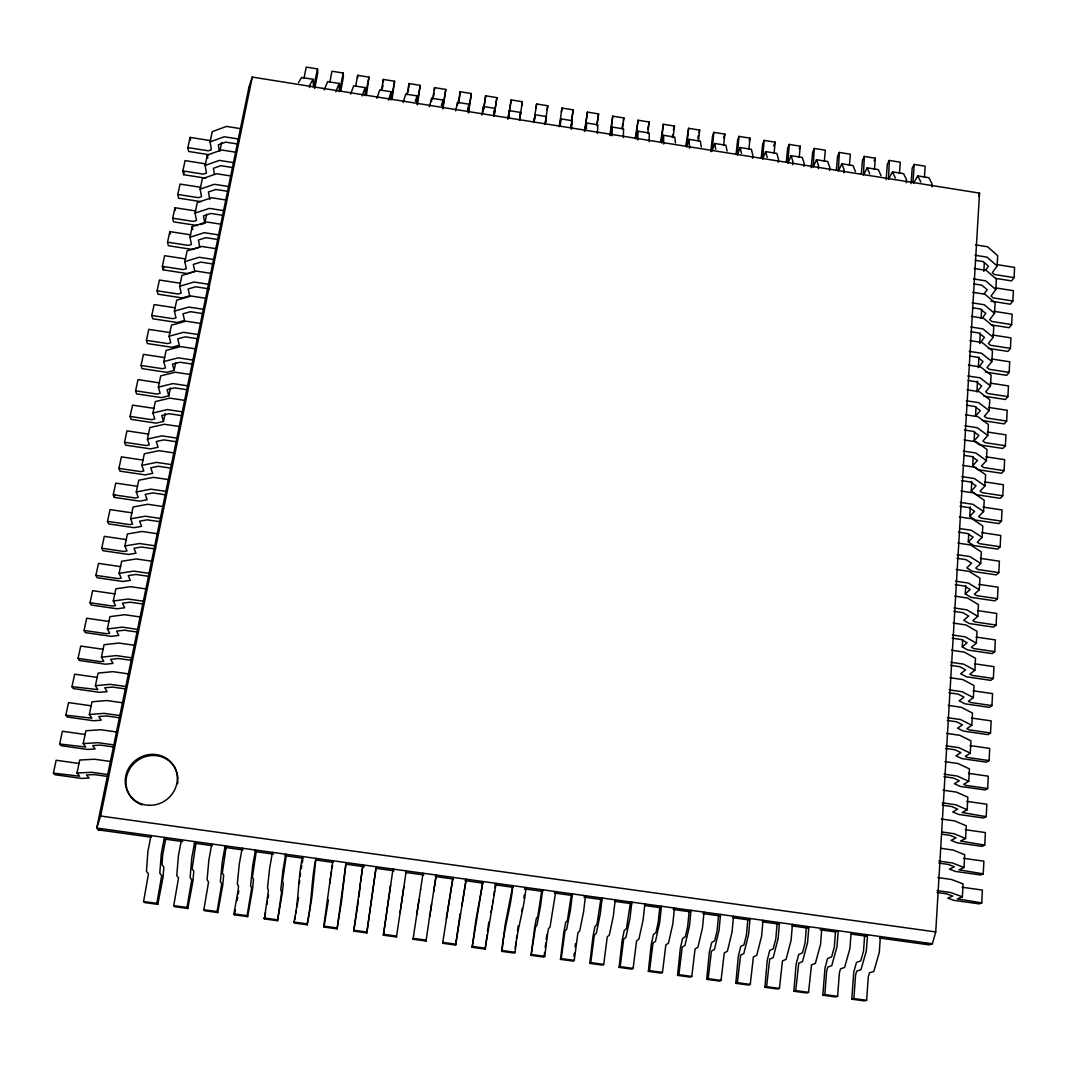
<?xml version="1.0" encoding="UTF-8"?>
<svg xmlns="http://www.w3.org/2000/svg" width="1068" height="1068" viewBox="0 0 1068 1068"><rect width="100%" height="100%" fill="white"/><g stroke="black" fill="none" stroke-linecap="round" stroke-linejoin="round"><path stroke-width="1.5" d="M383.305 82.129L383.319 79.446L394.613 81.248L392.063 99.231M376.884 98.296L379.754 89.939L391.195 91.768L391.062 99.818L394.613 81.248M408.83 87.563L408.964 83.544L420.231 85.36L417.401 104.864M403.143 102.488L405.733 94.091L417.161 95.92L416.827 103.93L420.231 85.36M586.359 128.641L586.586 122.994L597.893 124.796L597.372 133.473M400.54 909.869L396.442 936.97L383.399 935.181L390.568 885.012M937.09 892.488L946.662 893.823L952.749 896.065L947.77 898.135L953.777 900.324L979.142 903.875L981.746 902.874L982.4 890.071L962.068 887.228M938.825 863.091L948.357 864.439L954.405 866.802L949.439 869.098L955.419 871.421L980.651 874.972L983.241 873.851L983.895 861.182L963.656 858.325M942.136 834.228L950.039 835.336L956.047 837.833L951.094 840.369L957.035 842.799L982.146 846.35L984.723 845.122L985.377 832.559L965.245 829.716M942.27 805.192L951.708 806.54L957.676 809.144L952.736 811.907L958.637 814.457L983.615 818.008L986.205 816.66L986.845 804.231L966.807 801.374M943.965 776.676L953.35 778.011L959.291 780.735L954.365 783.725L960.225 786.395L985.083 789.946L987.66 788.491L988.287 776.182L968.476 773.339M945.647 748.428L954.979 749.776L960.893 752.606L955.967 755.824L961.787 758.6L986.538 762.151L989.101 760.59L989.729 748.401L970.011 745.557M947.303 720.473L956.594 721.821L962.468 724.758L957.555 728.189L963.349 731.073L987.967 734.624L990.53 732.955L991.157 720.887L971.52 718.043M948.958 692.785L958.196 694.12L964.03 697.177L959.131 700.822L964.885 703.799L989.395 707.363L991.945 705.588L992.559 693.626L973.028 690.782M950.587 665.364L959.785 666.699L965.579 669.863L960.693 673.708L966.406 676.805L990.797 680.369L993.347 678.487L993.961 666.646L974.523 663.789M962.655 639.532L962.241 646.861L967.928 650.052L992.185 653.616L994.735 651.64L995.336 639.906L975.992 637.062M953.804 611.31L962.909 612.658L968.636 616.022L963.763 620.268L969.424 623.565L993.574 627.13L996.11 625.047L996.711 613.433L977.46 610.576M965.752 585.705L965.285 593.928L970.905 597.319L994.935 600.884L997.472 598.707L998.059 587.2L978.902 584.343M956.955 558.284L965.966 559.632L971.626 563.196L966.78 567.842L972.374 571.327L996.297 574.891L998.82 572.608L999.408 561.207L980.344 558.364M968.743 533.92L968.275 541.983L973.829 545.561L997.645 549.126L1000.155 546.763L1000.743 535.469L981.759 532.625M970.291 506.793L969.744 516.378L975.271 520.049L998.967 523.614L1001.477 521.157L1002.051 509.97L983.161 507.113M971.746 481.508L971.212 491.013L976.699 494.764L1000.289 498.329L1002.785 495.792L1003.359 484.698L984.562 481.855M973.188 456.463L972.654 465.875L978.114 469.72L1001.597 473.284L1004.094 470.654L1004.654 459.667L985.938 456.81M974.617 431.632L974.083 440.964L979.516 444.902L1002.892 448.467L1005.375 445.743L1005.936 434.863L987.313 432.006M982.453 420.538L1004.174 423.876L1006.657 421.072L1007.217 410.286L988.674 407.429M983.828 396.175L1005.442 399.499L1007.912 396.615L1008.472 385.922L990.009 383.078M985.297 372.038L1006.697 375.349L1009.167 372.385L1009.714 361.785L991.344 358.941M988.274 348.368L1007.952 351.412L1010.408 348.368L1010.955 337.875L992.666 335.032M991.237 324.899L1009.18 327.702L1011.65 324.579L1012.184 314.166L994.094 311.335M990.917 301.136L1010.408 304.193L1012.865 300.989L1013.399 290.683L995.389 287.853M995.456 278.347L1011.623 280.884L1014.066 277.613L1014.6 267.387L996.684 264.57M431.512 101.433L431.686 98.243L443.086 100.058L442.566 108.028L445.81 89.445L434.556 87.643L432.687 98.737M981.746 902.874L957.315 898.896L962.375 896.84L963.082 883.904L951.455 879.471L937.851 877.562M983.241 873.851L958.93 869.819L963.99 867.523L964.698 854.72L953.123 850.048L941.108 848.352M984.723 845.122L960.546 841.037L965.592 838.5L966.286 825.831L954.792 820.932L941.335 819.009M986.205 816.66L962.135 812.534L967.167 809.771L967.862 797.209L956.434 792.096L943.044 790.173M987.66 788.491L966.139 785.407L963.723 784.299L968.743 781.322L969.424 768.893L958.076 763.54L944.913 761.658M989.101 760.59L967.688 757.506L965.285 756.358L970.291 753.14L970.972 740.832L959.678 735.278L946.582 733.382M990.53 732.955L969.223 729.871L966.834 728.683L971.827 725.252L972.494 713.064L961.28 707.283L948.25 705.401M991.945 705.588L970.732 702.504L968.356 701.262L973.349 697.618L974.016 685.549L962.869 679.568L949.893 677.686M993.347 678.487L972.24 675.403L969.877 674.122L974.857 670.263L975.511 658.315L964.431 652.134L951.535 650.238M994.735 651.64L973.736 648.556L971.386 647.221L976.352 643.176L976.993 631.335L965.979 624.954L953.15 623.058M996.11 625.047L975.204 621.963L972.868 620.588L977.821 616.343L978.475 604.608L967.515 598.04L954.739 596.144M997.472 598.707L976.673 595.624L974.35 594.208L979.289 589.763L979.93 578.148L969.05 571.38L956.327 569.484M998.82 572.608L978.114 569.524L975.805 568.083L980.731 563.437L981.372 551.929L970.545 544.974L957.903 543.078M1000.155 546.763L979.556 543.679L977.26 542.197L982.173 537.351L982.8 525.963L972.04 518.821L959.451 516.925M1001.477 521.157L980.971 518.073L978.688 516.552L983.601 511.519L984.215 500.238L973.522 492.922L960.986 491.026M1002.785 495.792L982.373 492.695L980.117 491.133L985.003 485.94L985.617 474.753L974.991 467.263L962.522 465.368M1004.094 470.654L983.775 467.57L981.519 465.968L986.405 460.588L987.006 449.508L976.446 441.845L964.03 439.949M1005.375 445.743L985.15 442.659L982.907 441.031L987.78 435.464L988.394 424.49L977.874 416.667L965.525 414.771M1006.657 421.072L986.525 417.975L984.295 416.306L989.155 410.579L989.756 399.712L979.303 391.716L967.007 389.82M1007.912 396.615L987.887 393.531L985.671 391.822L990.517 385.935L991.104 375.148L980.718 367.005L968.476 365.109M1009.167 372.385L989.222 369.301L987.019 367.566L991.852 361.505L992.452 350.825L982.119 342.508L969.931 340.612M1010.408 348.368L990.557 345.284L988.367 343.509L993.187 337.288L993.774 326.715L983.495 318.251L971.373 316.355M1011.65 324.579L991.878 321.481L989.702 319.679L994.508 313.311L995.096 302.818L984.87 294.207L972.801 292.312M1012.865 300.989L993.187 297.905L991.024 296.063L995.817 289.535L996.391 279.149L986.231 270.378L974.216 268.482M1014.066 277.613L994.482 274.529L992.332 272.66L997.125 265.972L997.686 255.679L987.58 246.761L975.618 244.879M434.409 90.313L434.556 87.643M976.032 407.041L975.511 416.293L980.29 410.579L974.817 406.467L966.607 405.199M977.527 381.156L976.913 391.836L981.679 385.949L976.245 381.757L968.062 380.502M978.315 367.606L978.915 357.019M979.77 342.094L980.29 333.096M981.145 318.317L981.652 309.4M983.842 271.379L984.349 262.621M879.551 938.011L929.107 944.873L932.377 943.752L935.742 931.937L979.53 193.121L252.262 77.07L248.951 87.242L96.747 828.047L98.416 829.889L151.269 837.205M559.539 125.477L559.432 126.678L560.86 118.882L572.194 120.697L571.393 129.335M445.81 89.445L442.966 108.936M880.379 936.556L879.298 952.456L873.811 971.426L869.445 972.855L868.284 976.886L866.642 1000.315L864.479 1000.903L851.77 999.167L853.746 972.12L856.483 962.415L860.741 960.88L863.531 951.027L864.613 935.942L867.51 934.767L866.388 950.68L860.982 969.664L856.71 971.106L855.561 975.137L853.866 998.567L851.77 999.167M931.83 186.833L932.044 183.816L928.84 177.675L917.746 175.9L913.607 183.189L912.966 181.88L914.235 164.432L925.182 166.194L924.407 177.288M392.891 870.66L393.011 869.072L383.399 935.181M911.071 183.616L912.192 168.09L914.235 164.432M851.116 932.497L849.941 948.411L844.628 967.408L840.503 968.876L839.368 972.921L837.619 996.351L835.59 996.951L822.854 995.216L824.95 968.169L827.62 958.437L831.625 956.875L834.335 946.996L835.483 931.91L838.22 930.709L837.005 946.622L831.758 965.646L827.753 967.127L826.632 971.172L824.83 994.602L822.854 995.216M906.318 182.762L906.545 179.744L903.595 173.643L892.488 171.868L888.536 179.197L889.297 160.44L900.271 162.202L899.443 173.31M886.16 179.651L887.361 164.112L889.297 160.44M821.786 928.439L820.544 944.352L815.378 963.389L811.506 964.898L808.543 992.372L806.634 993L793.884 991.251L796.114 964.204L798.704 954.458L802.455 952.856L805.085 942.964L806.313 927.878L808.876 926.65L807.582 942.563L802.495 961.614L798.744 963.149L795.74 990.623L793.884 991.251M457.331 105.558L457.598 102.381L468.986 104.197L468.251 112.127L471.362 93.543L460.121 91.741L458.319 102.822M874.438 169.305L875.319 158.211L864.332 156.449L862.49 160.133L861.329 174.111M459.907 94.398L460.121 91.741M864.332 156.449L863.438 175.192L867.189 167.823L878.323 169.612L881.02 175.673M792.429 924.367L791.094 940.281L786.088 959.358L782.47 960.906L779.426 988.394L777.651 989.035L764.875 987.299L767.238 960.239L769.748 950.467L773.245 948.838L775.795 938.919L777.104 923.833L779.48 922.578L778.118 938.492L773.192 957.595L769.681 959.157L766.597 986.645L764.875 987.299M843.934 172.816L844.187 169.785L841.864 163.778L853.012 165.567L855.455 171.588M849.394 165.313L850.342 154.206L839.341 152.444L837.579 156.155L836.364 170.132M560.38 124.489L560.86 118.882M839.341 152.444L838.3 171.174L841.864 163.778M763.006 920.296L761.591 936.209L756.745 955.326L753.394 956.915L750.257 984.416L748.601 985.07L735.812 983.321L738.322 956.26L740.738 946.475L743.982 944.806L746.452 934.874L747.827 919.788L750.043 918.507L748.601 934.42L743.822 953.55L740.578 955.152L737.414 982.653L735.812 983.321M829.582 170.52L829.849 167.502L827.66 161.508L816.499 159.733L813.122 167.155L814.297 148.439L825.324 150.201L824.322 161.308M818.302 168.717L818.569 165.7L816.499 159.733M471.362 93.543L468.492 113.008M811.199 167.689L812.641 152.163L814.297 148.439M706.709 979.343L708.177 978.662L711.421 951.147L714.425 949.519L719.031 930.335L720.566 914.422L718.524 915.73L717.069 930.815L714.679 940.774L711.688 942.483L709.339 952.282L706.709 979.343L719.525 981.091L721.047 980.424L724.264 952.91L727.361 951.294L732.047 932.137L733.542 916.224M799.211 157.29L800.266 146.196L789.225 144.42L787.663 148.172L786.302 162.136M803.924 166.434L804.217 163.404L802.268 157.45L791.094 155.674L787.917 163.137L789.225 144.42M792.63 164.632L792.923 161.602L791.094 155.674M677.553 975.364L678.888 974.657L682.225 947.129L684.962 945.46L689.421 926.25L691.023 910.337L689.154 911.658L687.632 926.757L685.322 936.729L682.586 938.478L680.329 948.304L677.553 975.364L690.382 977.113L691.784 976.419L695.081 948.905L697.938 947.249L702.45 928.052L704.026 912.139M774.073 153.271L775.181 142.178L764.127 140.402L762.659 144.167L761.217 158.144M778.238 162.336L778.532 159.306L776.85 153.392L765.663 151.603L762.672 159.105L764.127 140.402M648.356 971.373L649.558 970.652L652.989 943.111L655.458 941.402L659.757 922.151L661.439 906.238L659.744 907.586L658.142 922.685L655.912 932.684L653.442 934.46L651.253 944.312L648.356 971.373L661.212 973.135L662.48 972.414L665.858 944.886L668.448 943.191L672.813 923.953L674.469 908.04M748.882 149.253L750.056 138.159L738.989 136.384L737.614 140.162L736.106 154.126M752.513 158.224L752.82 155.207L751.391 149.333L740.191 147.531L737.387 155.074L738.989 136.384M482.789 112.848L483.47 106.52L494.844 108.335L493.91 116.225L496.874 97.629L485.66 95.826L483.644 108.495M485.66 95.826L483.764 109.096M619.106 967.381L620.188 966.633L623.699 939.092L625.915 937.344L630.04 918.053L631.815 902.14L630.294 903.515L626.462 928.626L624.246 930.442L622.15 940.307L619.106 967.381L631.976 969.143L633.124 968.409L636.581 940.868L638.918 939.132L643.123 919.868L644.858 903.942M723.677 145.221L724.892 134.127L713.811 132.352L712.53 136.143L710.781 151.669M396.442 936.97L396.548 936.075L383.452 934.286M545.815 122.166L546.442 116.572L535.108 114.77L533.866 122.606L534.027 121.405M713.811 132.352L712.076 151.042L714.679 143.459L725.906 145.248L727.081 151.095M697.938 138.56L698.285 135.449M589.803 963.376L590.764 962.615L594.355 935.061L596.318 933.272L600.283 913.954L602.138 898.028L600.79 899.43L596.972 924.568L595.01 926.423L592.994 936.302L589.803 963.376L602.699 965.138L603.714 964.391L607.265 936.836L609.347 935.074L613.379 915.757L615.195 899.83M698.419 141.19L699.7 130.096L688.606 128.32L685.776 146.102M400.7 908.454L403.824 886.84M689.581 148.185L689.127 139.374L700.381 141.176L701.289 146.983M299.32 883.57L299.654 880.646M300.175 876.267L300.522 873.344M496.874 97.629L494.23 115.531M688.606 128.32L686.724 146.997L689.127 139.374M573.957 956.354L574.344 953.177M575.105 946.795L575.492 943.618M672.399 137.638L672.773 134.528M560.46 959.371L561.287 958.597L564.972 931.029L566.667 929.2L570.472 909.829L572.408 893.916L571.233 895.344L567.415 920.496L565.72 922.392L563.784 932.284L560.46 959.371L573.382 961.133L574.264 960.359L577.908 932.805L579.71 931.002L583.595 911.645L585.491 895.718M673.134 137.145L674.469 126.051L663.361 124.275L660.558 142.071M406.04 872.476L406.227 870.901L400.086 912.606M663.735 144.06L663.548 135.289L674.816 137.091L675.47 142.858M663.361 124.275L661.332 142.938L663.548 135.289M544.213 955.526L544.613 952.349M545.214 947.57L545.815 942.79M546.202 939.6L546.803 934.82M647.769 128.961L649.211 122.006L638.077 120.23L635.3 138.039M531.076 955.353L535.535 926.984L536.964 925.115L540.608 905.717L542.624 889.791L541.636 891.246L537.831 916.424L536.39 918.346L534.534 928.266L531.076 955.353L544.012 957.128L544.76 956.327L547.697 932.871L548.485 928.76L550.047 926.917L555.734 891.606L554.666 893.048M647.822 133.1L649.211 122.006M649.237 141.75L649.211 132.993L637.93 131.204L635.914 138.88L638.077 120.23M329.852 883.329L330.586 877.482M637.836 139.935L637.93 131.204M515.217 948.317L516.044 941.949M516.458 938.759L516.885 935.581M517.499 930.802L518.127 926.023M622.15 128.026L622.751 123.367M501.64 951.334L502.2 950.52C503.669 928.386 511.011 907.76 512.8 885.652L505.231 924.247L501.64 951.334L514.589 953.11L515.217 952.296C516.458 930.095 524.321 909.656 525.937 887.481L525.029 888.95M622.457 129.054L623.912 117.961L612.765 116.172L609.801 135.556M523.854 898.001L524.255 894.984M623.325 137.612L623.578 128.908L612.284 127.092L610.455 134.822L612.765 116.172M519.729 119.122L519.529 120.31L520.663 112.46L509.303 110.645L508.261 118.521L511.145 99.911L522.359 101.7L521.785 105.639M511.145 99.911L508.488 117.8M611.911 135.796L612.284 127.092M360.41 883.089L358.981 896.853M358.394 901.152L353.722 931.122L366.791 932.911L376.176 866.735L366.791 932.911M534.36 120.337L535.108 114.77M472.149 947.303L482.923 881.527L475.874 920.215L472.149 947.303L485.126 949.078L487.075 934.74M487.502 931.55L488.797 921.991M596.665 125.543L598.574 113.902L587.413 112.113L584.463 131.511M485.126 949.078L496.086 883.343L494.951 887.855M597.065 124.996L598.574 113.902M493.923 895.411L494.537 890.872M587.413 112.113L584.957 130.75L586.586 122.994M446.264 918.947L453.006 877.375L442.619 943.271L455.622 945.046L460.134 913.674M571.353 121.498L573.196 109.844L562.022 108.055L561.314 111.953M455.622 945.046L466.182 879.204L461.843 905.958M570.753 127.266L571.193 124.102M571.647 120.938L573.196 109.844M559.325 125.917L562.022 108.055M418.963 900.057L413.036 939.226L426.052 941.015L430.004 913.914M545.107 123.648L547.791 105.772L536.603 103.983L535.989 107.908M433.661 891.713L436.225 875.052L430.351 912.526M533.92 121.859L536.603 103.983M420.512 889.898L423.035 873.224L422.741 874.785M519.689 119.589L522.359 101.7M416.68 914.889L420.672 889.163M507.834 119.189L509.303 110.645M429.71 916.678L431.565 903.915M481.721 115.024L483.47 106.52M360.61 881.634L362.933 864.906L353.722 931.122M337.087 928.853L341.453 901.752L346.072 862.57L337.087 928.853L324.004 927.064L323.778 926.143L332.815 860.741L333.056 862.37M519.769 118.001L520.663 112.46M455.569 110.858L457.598 102.381M330.84 875.974L331.574 871.448M332.068 868.418L332.562 865.4M324.004 927.064L328.423 899.964M458.532 103.476L459.801 95.719M307.33 924.795L307.037 923.847C312.096 902.153 311.175 880.165 315.928 858.392L311.843 897.681L307.33 924.795L294.221 923.006L293.874 922.058C299.187 900.324 297.678 878.363 302.644 856.563M429.376 106.68L431.686 98.243M301.283 868.805L301.79 865.774M302.297 862.757L302.818 859.727M294.768 919.815L295.302 916.624M295.836 913.434L296.37 910.243M296.917 907.052L298.519 897.48M433.541 96.294L434.075 93.196M547.136 109.684L547.791 105.772M545.121 124.395L546.442 116.572M277.533 920.723L281.592 892.087L280.764 889.898L282.98 870.153L285.717 854.213L286.251 855.895L282.499 881.26L283.314 883.516L282.179 893.609L277.533 920.723L264.397 918.921L268.455 890.285L267.494 888.082L269.643 868.324L272.42 852.371M407.028 94.625L408.964 83.544M264.397 918.921L265.505 912.539M266.893 904.569L267.454 901.379M268.001 898.188L268.562 894.997M408.016 92.208L408.563 89.111M491.814 908.601L492.308 905.717M492.815 902.834L493.309 899.937M388.445 100.152L391.195 91.768M247.683 916.638L247.108 915.663L251.701 887.975L250.593 885.759L252.649 865.974L255.479 850.021L256.187 851.73L252.435 877.122L253.517 879.418L252.462 889.524L247.683 916.638L234.533 914.849L233.905 913.861L238.111 890.378L238.524 886.173L237.31 883.93L239.285 864.132L242.142 848.179L242.943 849.901M381.343 90.526L383.319 79.446M234.533 914.849L235.387 910.056M237.096 900.484L237.67 897.294M238.244 894.103L238.805 890.912M382.451 88.123L383.011 85.026M362.159 95.946L365.189 87.616L353.735 85.787L350.584 94.104M217.779 912.553L217.084 911.565L221.757 883.863L220.382 881.607L222.264 861.783L225.174 845.829L226.069 847.565L222.331 872.97L223.679 875.306L222.705 885.439L217.779 912.553L204.602 910.75L203.854 909.749L208.567 882.048L207.072 879.765L208.874 859.927L211.824 843.987M355.604 86.415L357.646 75.334L368.954 77.15L365.256 95.693L365.189 87.616M366.431 95.132L368.954 77.15M521.758 911.258L522.279 908.374M335.833 91.755L339.143 83.451L327.676 81.622L324.245 89.899M187.834 908.467L186.993 907.453L191.759 879.738L190.117 877.442L191.826 857.577L194.817 841.624L195.898 843.386L192.16 868.818L193.789 871.194L192.907 881.34L187.834 908.467L174.631 906.665L173.737 905.637L178.543 877.923L176.781 875.613L178.409 855.722L181.453 839.782M329.838 82.303L331.934 71.222L343.255 73.038L339.41 91.581L339.143 83.451M340.759 91.047L343.375 77.096L343.255 73.038M309.466 87.549L310.054 84.532L313.071 79.286L301.577 77.457L298.453 82.677M157.837 904.369L156.862 903.328L161.709 875.613L159.799 873.277L161.335 853.372L164.419 837.419L165.673 839.208L162.763 854.333L161.949 864.666L163.845 867.069L163.044 877.242L157.837 904.369L144.621 902.567L143.593 901.525L148.479 873.798L146.45 871.435L147.905 851.516L151.029 835.563M304.033 78.178L306.196 67.097L317.53 68.913L313.538 87.442L313.071 79.286M314.766 88.484L317.743 72.998L317.53 68.913M570.979 126.918L572.194 120.697M413.036 939.226L413.209 938.358L426.292 940.147L426.052 941.015M932.377 943.752L96.747 828.047L100.619 816.019L252.262 77.07M154.059 408.363L132.512 405.132L130.082 416.427L131.084 419.39L156.035 423.128L163.471 421.433L165.153 413.369M159.426 382.865L137.999 379.634L135.583 390.821L136.57 393.878L161.388 397.603L168.811 395.827L170.48 387.831M164.752 357.606L143.419 354.376L141.043 365.47L141.991 368.607L166.688 372.331L174.097 370.462L175.753 362.546M200.424 224.614L204.816 223.199L206.698 214.214M219.848 151.122L221.677 142.378M79.179 763.486L56.163 760.256L53.4 773.112L79.633 776.196L77.003 772.992L79.74 760.029L94.611 759.241L110.431 761.457M85.293 734.504L62.398 731.286L59.661 743.995L85.76 747.039L83.211 743.595L85.907 730.752L100.752 729.738L116.492 731.967M91.341 705.828L68.566 702.597L65.856 715.186L91.835 718.177L89.338 714.492L92.022 701.783L106.827 700.541L122.486 702.771M97.322 677.419L74.667 674.188L71.983 686.657L97.842 689.608L95.412 685.696L98.069 673.107L112.848 671.652L128.427 673.868M103.249 649.304L80.714 646.073L78.057 658.409L100.659 661.639L103.783 661.319L101.433 657.18L104.05 644.725L118.815 643.043L134.301 645.272M109.123 621.469L86.695 618.239L84.065 630.454L106.546 633.684L109.67 633.311L107.374 628.959L109.977 616.623L124.702 614.727L140.122 616.957M114.93 593.915L92.622 590.684L90.019 602.779L112.38 606.01L115.504 605.583L113.275 601.017L115.851 588.802L130.55 586.692L145.875 588.922M120.684 566.627L98.483 563.397L95.906 575.372L118.161 578.602L121.285 578.135L119.109 573.342L121.659 561.261L136.33 558.951L151.576 561.181M126.384 539.607L104.29 536.363L101.754 548.231L123.888 551.462L126.999 550.954L124.889 545.962L127.412 533.987L142.044 531.477L157.223 533.706M132.031 512.84L110.044 509.61L107.521 521.358L129.548 524.588L132.659 524.041L130.603 518.834L133.1 506.993L147.718 504.283L162.817 506.499M137.612 486.341L115.745 483.11L113.248 494.738L135.169 497.968L138.266 497.381L136.263 491.988L138.733 480.253L153.325 477.343L168.343 479.572M143.152 460.108L121.392 456.864L118.908 468.385L140.722 471.615L143.82 470.988L141.87 465.394L144.327 453.78L158.878 450.683L173.83 452.912M148.626 434.115L126.972 430.871L124.529 442.286L146.223 445.516L149.306 444.849L147.424 439.055L149.854 427.547L164.379 424.276L179.25 426.506M130.082 416.427L151.669 419.671L154.753 418.963L152.924 412.982L155.327 401.581L169.825 398.124L184.617 400.353M135.583 390.821L157.076 394.065L160.147 393.318L158.371 387.15L160.747 375.869L175.219 372.225L189.944 374.454M141.043 365.47L162.416 368.7L165.487 367.913L163.764 361.571L166.127 350.397L180.559 346.579L195.217 348.809M170.039 332.589L148.799 329.358L146.436 340.345L167.716 343.576L170.787 342.748L169.104 336.233L171.441 325.166L185.859 321.188L200.437 323.404M175.259 307.811L154.126 304.58L151.79 315.461L172.963 318.691L176.02 317.837L174.404 311.135L176.714 300.175L191.092 296.023L205.603 298.252M180.439 283.26L159.412 280.03L157.089 290.803L178.169 294.034L181.213 293.139L179.638 286.277L181.934 275.424L196.285 271.098L210.716 273.328M185.565 258.937L164.632 255.706L162.349 266.373L183.309 269.603L186.353 268.682L184.831 261.66L187.1 250.9L201.425 246.414L215.789 248.644M190.651 234.827L169.825 231.609L167.542 242.182L188.409 245.413L191.452 244.452L189.984 237.256L192.227 226.603L206.524 221.97L220.822 224.187M195.684 210.957L174.952 207.726L172.696 218.206L193.468 221.436L196.499 220.449L195.07 213.093L197.3 202.533L211.571 197.74L225.789 199.97M200.664 187.3L180.038 184.07L177.809 194.456L198.474 197.673L201.505 196.659L200.13 189.156L202.333 178.69L216.564 173.75L230.728 175.966M205.617 163.858L185.084 160.627L182.868 170.92L203.441 174.137L206.458 173.083L205.123 165.433L207.312 155.06L221.517 149.974L235.614 152.19M210.503 140.616L190.077 137.398L187.875 147.598L208.353 150.815L211.371 149.734L210.089 141.924L212.252 131.644L226.429 126.411L240.447 128.627M493.683 113.835L494.844 108.335M165.513 494.791L152.817 492.922L145.221 494.377L147.144 499.744L139.654 501.146L114.343 497.408L114.957 494.511M212.919 263.983L200.784 262.114L193.321 264.383L194.776 271.365L187.421 273.582L163.19 269.857L163.845 266.813M205.804 178.182L183.616 174.698L184.243 171.774M623.271 120.537L623.912 117.961M467.557 109.67L468.986 104.197M978.688 195.991L979.53 193.121M673.334 129.882L674.469 126.051M441.404 105.492L443.086 100.058M698.872 132.632L699.7 130.096M723.57 137.919L724.892 134.127M442.619 943.271L442.926 942.417L455.983 944.205M415.212 101.313L417.161 95.92M749.109 140.669L750.056 138.159M773.659 145.929L775.181 142.178M799.198 148.679L800.266 146.196M874.065 160.667L875.319 158.211M490.519 912.032L491.56 910.043M985.644 270.177L988.474 266.172L983.201 261.58L975.204 260.325M984.309 293.607L987.152 289.695L981.826 285.183L973.802 283.914M982.013 318.531L985.804 313.431L980.451 308.999L972.387 307.731M979.69 343.602L984.442 337.381L979.062 333.029L970.959 331.774M979.263 366.404L983.067 361.558L977.661 357.286L969.517 356.018M974.083 440.964L978.875 435.424L973.375 431.405L964.578 430.057M972.654 465.875L977.46 460.495L971.92 456.57L964.551 455.449M971.212 491.013L976.019 485.82L970.465 481.975L961.56 480.627M969.744 516.378L974.577 511.372L968.983 507.62L960.039 506.272M968.275 541.983L973.108 537.164L967.475 533.506L958.503 532.158M965.285 593.928L970.144 589.483L964.444 586.025L955.379 584.677M962.241 646.861L967.114 642.816L961.347 639.545L952.202 638.21M210.089 141.924L224.267 136.757L238.324 138.974L238.685 141.603M205.123 165.433L219.341 160.4L233.465 162.63M200.13 189.156L214.374 184.283L228.565 186.499L228.952 189.036M195.07 213.093L209.355 208.38L223.612 210.596M189.984 237.256L204.282 232.704L218.606 234.92M184.831 261.66L199.169 257.254L213.56 259.471L214.147 262.635M179.638 286.277L194.002 282.032L208.474 284.262M174.404 311.135L188.796 307.063L203.334 309.293M169.104 336.233L183.536 332.322L198.141 334.551M163.764 361.571L178.222 357.833L192.894 360.063M158.371 387.15L172.856 383.586L187.608 385.815M152.924 412.982L167.436 409.605L182.268 411.821M147.424 439.055L161.962 435.864L176.874 438.094M141.87 465.394L156.449 462.377L171.427 464.607M136.263 491.988L150.868 489.157L165.914 491.387M130.603 518.834L145.235 516.218L160.36 518.434M124.889 545.962L139.534 543.532L154.753 545.761L155.581 548.004M119.109 573.342L133.794 571.126L149.079 573.356M113.275 601.017L127.986 599.001L143.352 601.217M107.374 628.959L122.126 627.156L137.572 629.372M101.433 657.18L116.198 655.592L131.724 657.821M95.412 685.696L110.218 684.321L125.824 686.55M89.338 714.492L104.17 713.357L119.856 715.573M83.211 743.595L98.056 742.687L113.835 744.903M98.416 829.889L101.407 829.729M77.003 772.992L91.888 772.311L107.748 774.54M143.593 901.525L156.862 903.328M173.737 905.637L186.993 907.453M203.854 909.749L217.084 911.565M233.905 913.861L247.108 915.663M263.916 917.959L277.093 919.762M293.874 922.058L307.037 923.847M323.778 926.143L336.914 927.932M353.641 930.215L366.751 932.017M472.59 946.475L485.62 948.25M502.2 950.52L515.217 952.296M531.771 954.552L544.76 956.327M561.287 958.597L574.264 960.359M590.764 962.615L603.714 964.391M620.188 966.633L633.124 968.409M649.558 970.652L662.48 972.414M678.888 974.657L691.784 976.419M708.177 978.662L721.047 980.424M737.414 982.653L750.257 984.416M766.597 986.645L779.426 988.394M795.74 990.623L808.543 992.372M824.83 994.602L837.619 996.351M853.866 998.567L866.642 1000.315M100.619 816.019L935.742 931.937M164.472 839.034L182.641 841.557M194.202 843.159L212.372 845.669M225.575 847.498L242.089 849.781M255.305 851.61L273.475 854.12M285.036 855.722L303.192 858.245M316.408 860.074L332.922 862.357M346.139 864.186L364.308 866.695M375.856 868.297L394.025 870.807M405.586 872.409L423.756 874.932M435.317 876.521L453.486 879.044M465.047 880.646L483.203 883.156M494.764 884.758L512.934 887.268M524.495 888.87L542.664 891.38M554.225 892.981L572.381 895.505M583.942 897.093L602.112 899.616M615.328 901.445L631.842 903.728M645.045 905.557L659.917 907.613M673.12 909.442L689.634 911.725M702.851 913.554L719.365 915.837M732.581 917.666L749.095 919.962M762.298 921.791L778.812 924.074M792.029 925.903L808.543 928.185M820.104 929.787L834.962 931.843M851.476 934.126L866.348 936.182M938.825 861.048L952.389 862.957L963.99 867.523M113.875 746.999L100.419 745.104L92.689 745.571L95.145 748.988L87.536 749.429L61.036 745.704L59.661 743.995M937.077 890.605L950.707 892.514L962.375 896.84M107.828 776.476L94.291 774.58L86.548 774.927L89.085 778.091L81.462 778.425L54.802 774.7L53.4 773.112M944.165 774.18L957.355 776.062L968.743 781.322M131.498 660.358L118.415 658.489L110.725 659.303L112.994 663.415L105.425 664.203L79.326 660.465L78.057 658.409M942.296 802.829L955.713 804.738L967.167 809.771M125.637 688.94L112.474 687.071L104.771 687.765L107.107 691.65L99.524 692.318L73.291 688.593L71.983 686.657M942.069 832.012L954.058 833.707L965.592 838.5M119.87 717.83L106.48 715.934L98.763 716.521L101.166 720.179L93.57 720.74L67.191 717.002L65.856 715.186M947.516 717.683L960.586 719.565L971.827 725.252M143.072 604.061L130.109 602.192L122.46 603.233L124.609 607.772L117.066 608.773L91.234 605.035L90.019 602.779M945.847 745.784L958.971 747.68L970.291 753.14M137.318 632.069L124.288 630.2L116.626 631.121L118.828 635.46L111.272 636.354L85.306 632.616L84.065 630.454M950.814 662.28L963.75 664.176L974.857 670.263M154.406 548.885L141.577 547.016L133.954 548.258L135.983 553.224L128.467 554.439L102.902 550.701L101.754 548.231M949.172 689.848L962.175 691.73L973.349 697.618M148.759 576.346L135.876 574.464L128.227 575.612L130.323 580.365L122.793 581.473L97.095 577.735L95.906 575.372M954.044 607.959L966.847 609.841L977.821 616.343M952.442 634.979L965.298 636.875L976.352 643.176M159.986 521.705L147.224 519.836L139.614 521.184L141.59 526.35L134.087 527.659L108.642 523.934L107.521 521.358M181.774 415.626L169.278 413.743L161.722 415.492L163.471 421.433M957.208 554.666L969.891 556.561L980.731 563.437M176.407 441.751L163.845 439.882L156.275 441.525L158.077 447.278L150.628 448.88L125.557 445.142L124.529 442.286M955.633 581.179L968.369 583.075L979.289 589.763M170.987 468.144L158.358 466.275L150.775 467.824L152.631 473.391L145.168 474.886L119.976 471.148L118.908 468.385M961.841 476.635L974.35 478.517L985.003 485.94M192.36 364.108L179.971 362.226L172.455 364.161L174.097 370.462M960.319 502.401L972.881 504.296L983.601 511.519M187.087 389.74L174.645 387.858L167.115 389.7L168.811 395.827M960.346 528.647L971.386 530.302L982.173 537.351M964.871 425.825L977.247 427.721L987.78 435.464M202.733 313.565L190.478 311.696L182.988 313.792L184.537 320.453L177.154 322.496L152.684 318.771L151.79 315.461M963.363 451.11L975.805 453.006L986.405 460.588M197.567 338.716L185.258 336.847L177.742 338.85L179.344 345.338L171.948 347.3L147.371 343.562L146.436 340.345M969.29 351.359L981.505 353.254L991.852 361.505M217.939 239.539L205.857 237.67L198.421 240.02L199.823 247.175L192.48 249.471L168.37 245.733L167.542 242.182M967.835 375.949L980.09 377.845L990.517 385.935M966.353 400.767L978.675 402.663L989.155 410.579M209.381 288.894L195.658 286.785L188.182 288.974L189.677 295.796L182.308 297.932L157.971 294.194L157.089 290.803M972.174 302.858L984.269 304.754L994.508 313.311M227.844 191.332L215.883 189.463L208.46 191.973L209.769 199.436M200.877 201.638L178.583 198.167L177.809 194.456M970.745 326.995L982.894 328.891L993.187 337.288M222.918 215.322L210.89 213.453L203.467 215.883L204.816 223.199M197.5 225.575L173.497 221.837L172.696 218.206M975.004 255.239L986.992 257.134L997.125 265.972M237.563 144.006L225.708 142.137L218.326 144.807L219.3 151.029M209.114 154.686L188.609 151.456L187.875 147.598M973.602 278.935L985.63 280.831L995.817 289.535M232.731 167.556L220.822 165.687L213.413 168.277L214.428 174.378M924.301 943.445L927.505 944.392M917.746 175.9L920.83 182.027M892.488 171.868L895.318 177.956M867.189 167.823L869.766 173.87M113.248 494.738L114.343 497.408M765.663 151.603L767.225 157.503M162.349 266.373L163.19 269.857M169.825 231.609L170.359 233.999M740.191 147.531L741.499 153.405M174.952 207.726L175.472 210.169M192.227 226.603L192.814 229.5M182.868 170.92L183.616 174.698M190.077 137.398L190.558 140.001M714.679 143.459L715.734 149.28M207.312 155.06L207.833 158.144M248.951 87.242L249.445 91.354M357.646 75.334L357.687 78.031M142.071 804.871A26.406 24.964 -33.6 0 1 126.852 775.688A26.406 24.964 -33.6 0 1 155.234 755.557A26.406 24.964 -33.6 0 1 177.929 779.44M177.889 781.095A26.406 24.964 -33.6 0 1 177.582 783.738M149.707 805.312A26.486 25.031 -33.5 0 0 174.591 767.278A26.486 25.031 -33.5 0 0 129.548 766.891A26.486 25.031 -33.5 0 0 149.707 805.312"/></g></svg>
